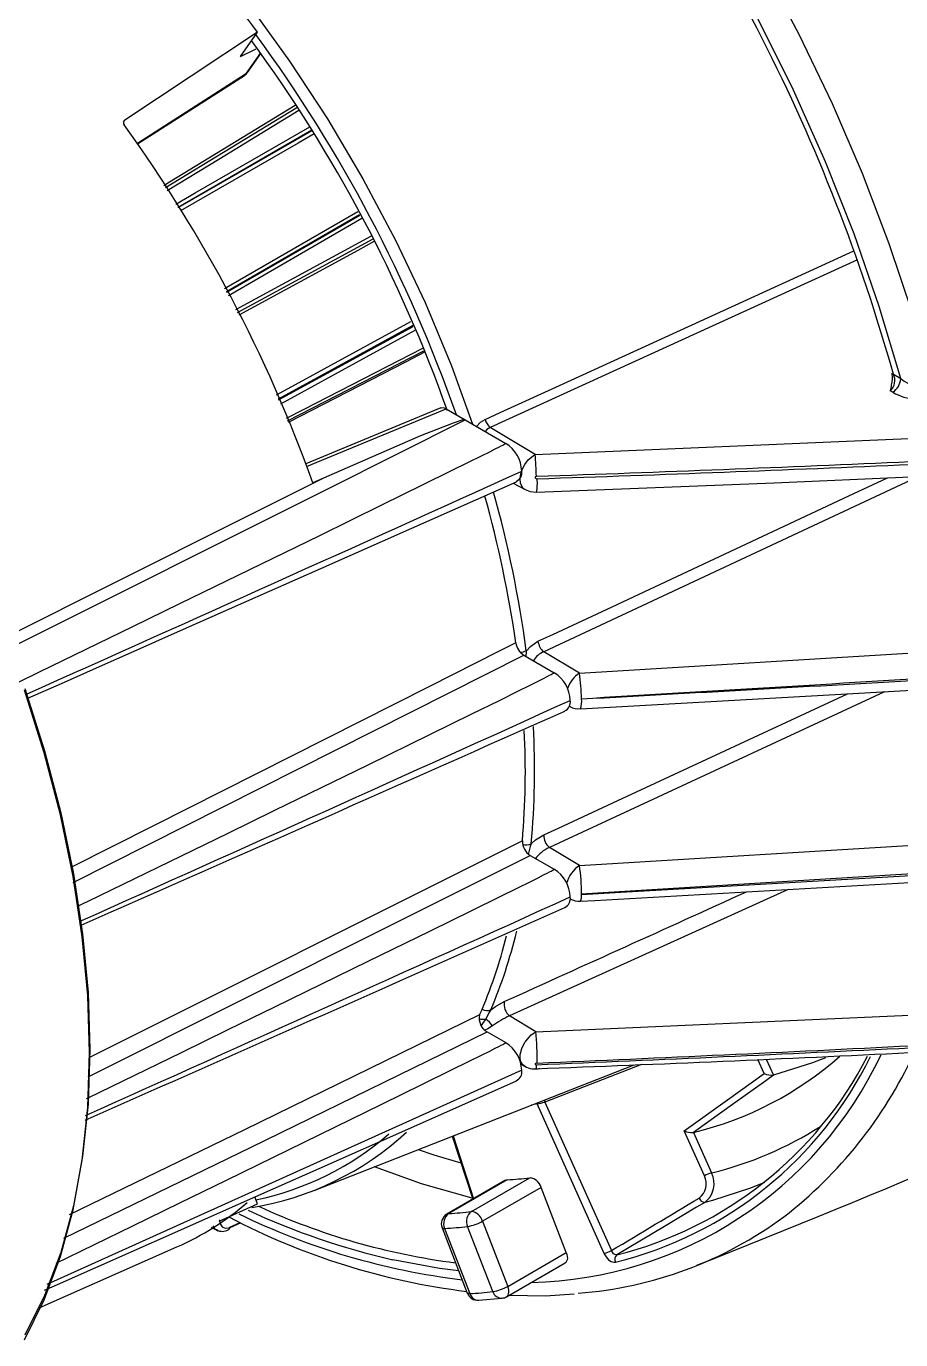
# Model space of a CAD drawing. Extents: x 6 to 134, y 1 to 99.
# Drawn here: x 14.173 to 16.499, y 8.355 to 11.847 of the extents above; entities that cross this region are included whole.
import ezdxf

# ---------------------------------------------------------------- set-up
doc = ezdxf.new("R2010")
doc.units = 0
doc.header["$MEASUREMENT"] = 0
doc.layers.add('OBJECT', color=7, linetype='CONTINUOUS')

msp = doc.modelspace()

# ---------------------------------------------------------------- linework, layer by layer
at = {"layer": 'OBJECT'}
for p, q in [((14.7883, 11.8315), (14.4351, 11.5977)), ((14.7427, 11.7666), (14.7883, 11.8315)), ((14.7962, 11.7765), (14.7562, 11.7196)), ((14.7617, 11.7248), (14.7971, 11.7752)), ((14.7562, 11.7196), (14.4688, 11.5359)), ((14.4692, 11.5352), (14.7533, 11.7168)), ((14.8926, 11.6306), (14.5435, 11.4174)), ((14.4322, 11.5935), (14.4351, 11.5977)), ((14.933, 11.5709), (14.5772, 11.3658)), ((14.5776, 11.3652), (14.9333, 11.5703)), ((15.0599, 11.3458), (14.7059, 11.1411)), ((14.7062, 11.1405), (15.0602, 11.3452)), ((14.7351, 11.0861), (15.0956, 11.2825)), ((16.3833, 11.2265), (15.4072, 10.7804)), ((15.201, 11.0514), (14.8436, 10.8561)), ((14.8445, 10.854), (15.2019, 11.0493)), ((14.868, 10.7981), (15.2309, 10.9849)), ((16.4793, 10.9222), (16.4986, 10.9106)), ((16.4773, 10.8742), (16.4709, 10.8781)), ((15.29, 10.8299), (15.3401, 10.801)), ((15.3401, 10.801), (15.4484, 10.7385)), ((15.4072, 10.7804), (15.4071, 10.7804)), ((15.5264, 10.7092), (15.4072, 10.7804)), ((15.5264, 10.7092), (16.5206, 10.7514)), ((15.5264, 10.7091), (15.5264, 10.7092)), ((14.9635, 10.6458), (14.9356, 10.6334)), ((15.4682, 10.6328), (15.4999, 10.6154)), ((16.5406, 10.6479), (15.5492, 10.1844)), ((14.2985, 9.5713), (15.4961, 10.1756)), ((15.4961, 10.1756), (15.5774, 10.1286)), ((15.6444, 10.1275), (15.5492, 10.1844)), ((15.6444, 10.1275), (16.6133, 10.1866)), ((16.4554, 10.0783), (15.5645, 9.6641)), ((15.6474, 10.0325), (16.6166, 10.0875)), ((15.617, 10.0399), (15.6189, 10.0388)), ((15.6445, 9.6163), (16.6137, 9.6752)), ((15.5137, 9.6429), (15.5774, 9.606)), ((15.6445, 9.6163), (15.5645, 9.6641)), ((16.1995, 9.5526), (15.4584, 9.2162)), ((15.5284, 9.1744), (15.4584, 9.2162)), ((15.5284, 9.1744), (16.5223, 9.2185)), ((15.3986, 9.174), (15.4484, 9.1452)), ((14.9385, 8.7525), (15.79, 9.0864)), ((15.4884, 9.088), (15.4985, 9.0825)), ((15.8089, 9.0873), (15.5519, 8.9871)), ((16.1355, 9.0628), (16.1186, 9.1006)), ((16.1407, 9.1015), (16.1601, 9.0584)), ((15.4908, 9.0717), (14.2284, 8.5023)), ((16.1601, 9.0584), (16.1604, 9.0585)), ((15.5315, 8.9823), (15.5163, 8.9791)), ((15.5315, 8.9823), (15.5303, 8.9846)), ((15.7102, 8.5845), (15.5315, 8.9823)), ((15.5519, 8.9871), (15.7292, 8.5924)), ((15.9764, 8.7909), (15.9226, 8.9106)), ((15.9472, 8.9062), (15.9954, 8.7989)), ((15.9475, 8.9062), (15.9472, 8.9062)), ((15.3055, 8.8964), (15.3604, 8.7288)), ((15.3083, 8.8975), (15.363, 8.7304)), ((15.4476, 8.7792), (15.292, 8.6894)), ((15.4523, 8.7805), (15.2967, 8.6907)), ((15.3573, 8.6962), (15.5128, 8.786)), ((14.7883, 8.7164), (14.7811, 8.7349)), ((15.5422, 8.7603), (15.3866, 8.6705)), ((15.6093, 8.5871), (15.5422, 8.7603)), ((14.6867, 8.6706), (14.7883, 8.7164)), ((15.9982, 8.7259), (15.9775, 8.7205)), ((14.7437, 8.6661), (14.7145, 8.6528)), ((14.715, 8.6546), (14.7421, 8.667)), ((15.3866, 8.6705), (15.4538, 8.4973)), ((14.6653, 8.6544), (14.683, 8.6452)), ((15.279, 8.6525), (15.3462, 8.4794)), ((15.2858, 8.6511), (15.353, 8.478)), ((15.4142, 8.4834), (15.347, 8.6566)), ((14.2074, 8.44), (14.5742, 8.6023)), ((15.4504, 8.4697), (15.606, 8.5595)), ((15.4538, 8.4973), (15.6093, 8.5871)), ((15.3761, 8.4603), (15.4389, 8.4659))]:
    msp.add_line(p, q, dxfattribs=at)
at = {"layer": 'OBJECT', "flags": 128}
for points in [[(14.7243, 13.5876), (14.8685, 13.4876), (15.0113, 13.3771), (15.1522, 13.2565), (15.2904, 13.1265), (15.4254, 12.9876), (15.5564, 12.8405), (15.6829, 12.6858), (15.8043, 12.5244), (15.92, 12.3569), (16.0295, 12.1841), (16.1323, 12.0068), (16.2279, 11.8259), (16.3159, 11.6421), (16.3958, 11.4564), (16.4673, 11.2696), (16.53, 11.0825), (16.5837, 10.8961)], [(16.4986, 10.9106), (16.4416, 11.1027), (16.3748, 11.2953), (16.2987, 11.4873), (16.2136, 11.6779), (16.1199, 11.866), (16.0182, 12.0507), (15.9089, 12.2311), (15.7927, 12.4061), (15.67, 12.575), (15.5416, 12.7367), (15.4081, 12.8907), (15.2702, 13.0359), (15.1286, 13.1717), (14.984, 13.2974), (14.8371, 13.4123), (14.6888, 13.5159)], [(14.0311, 12.6178), (14.1607, 12.5233), (14.2885, 12.4181), (14.4138, 12.3027), (14.5356, 12.1778), (14.6534, 12.0444), (14.7663, 11.9031), (14.8735, 11.755), (14.9745, 11.6009), (15.0686, 11.4418), (15.1552, 11.2788), (15.2337, 11.1128), (15.3037, 10.945), (15.3602, 10.7894)], [(14.7427, 11.7666), (14.783, 11.7868), (14.7844, 11.7875)], [(14.7533, 11.7168), (14.7539, 11.7171), (14.7562, 11.7196)], [(14.7617, 11.7248), (14.7598, 11.7225), (14.7562, 11.7196)], [(14.5391, 11.4241), (14.5547, 11.4337), (14.888, 11.6372)], [(14.8978, 11.6231), (14.6853, 11.4933), (14.5485, 11.4098)], [(14.5713, 11.3748), (14.6226, 11.4043), (14.9275, 11.5801)], [(14.9385, 11.5611), (14.896, 11.5365), (14.5834, 11.3563)], [(14.7009, 11.1505), (14.7174, 11.1601), (15.0547, 11.355)], [(15.0655, 11.3359), (14.8506, 11.2116), (14.7112, 11.131)], [(14.7308, 11.0942), (14.7828, 11.1225), (15.0911, 11.2905)], [(15.0995, 11.2756), (15.0553, 11.2515), (14.7389, 11.0791)], [(15.3935, 10.802), (15.4332, 10.8202), (15.5916, 10.8926), (16.2253, 11.1825), (16.3743, 11.2507)], [(14.839, 10.8672), (14.8506, 10.8736), (15.1961, 11.0623)], [(15.2069, 11.0383), (14.9854, 10.9173), (14.8492, 10.8428)], [(14.865, 10.8051), (14.912, 10.8293), (15.2278, 10.9918)], [(15.2327, 10.981), (15.1832, 10.9556), (14.8696, 10.7942)], [(15.2754, 10.8325), (14.9164, 10.6839), (14.916, 10.6837)], [(14.9188, 10.677), (15.0814, 10.744), (15.29, 10.8299)], [(15.29, 10.8299), (15.2828, 10.8326), (15.2765, 10.8322), (15.2757, 10.8317)], [(14.1269, 10.1933), (14.9751, 10.618), (15.3401, 10.801)], [(15.3401, 10.801), (15.3398, 10.8011), (15.3392, 10.8012), (15.3375, 10.8011), (15.3312, 10.7998), (15.3083, 10.7923), (15.2219, 10.7582), (14.9635, 10.6458)], [(15.3708, 10.7832), (15.3814, 10.7947), (15.3935, 10.802)], [(15.4071, 10.7804), (15.3984, 10.7754), (15.3936, 10.7701)], [(14.1531, 10.104), (14.2087, 10.131), (14.4572, 10.2518), (14.5814, 10.3123), (14.7056, 10.3728), (14.9537, 10.4939), (15.119, 10.5748), (15.2291, 10.6289), (15.3025, 10.665), (15.3513, 10.6892), (15.3839, 10.7054), (15.4056, 10.7162), (15.42, 10.7235), (15.4296, 10.7284), (15.436, 10.7316), (15.4402, 10.7338), (15.443, 10.7353), (15.4449, 10.7363), (15.4461, 10.737), (15.4469, 10.7374), (15.4474, 10.7378), (15.4478, 10.738), (15.448, 10.7381), (15.4482, 10.7382), (15.4483, 10.7383), (15.4483, 10.7383), (15.4484, 10.7384), (15.4484, 10.7384), (15.4484, 10.7384), (15.4484, 10.7384), (15.4484, 10.7384), (15.4484, 10.7385), (15.4484, 10.7385), (15.4484, 10.7385)], [(15.5003, 10.616), (15.4965, 10.6177), (15.4931, 10.6212), (15.4878, 10.6327), (15.4867, 10.6451), (15.4885, 10.6574), (15.4928, 10.6705), (15.4988, 10.6819), (15.5083, 10.6946), (15.5221, 10.7065), (15.5264, 10.7091)], [(15.5298, 10.6509), (15.5293, 10.6508), (15.528, 10.6505), (15.5271, 10.6499), (15.5266, 10.6493), (15.5264, 10.6485), (15.5264, 10.6477), (15.5268, 10.6468), (15.5276, 10.6458), (15.5294, 10.6448), (15.5317, 10.6444)], [(14.9635, 10.6458), (14.9174, 10.6228), (14.7333, 10.5305), (14.1097, 10.2179)], [(14.1776, 10.0607), (14.2667, 10.1002), (14.3677, 10.1449), (14.4526, 10.1826), (14.5838, 10.2407), (14.7518, 10.3152), (14.9566, 10.406), (15.1982, 10.5131), (15.4765, 10.6365)], [(15.5002, 10.6157), (15.5132, 10.6101), (15.5303, 10.609)], [(15.5303, 10.6083), (16.1621, 10.6335), (16.5246, 10.6496)], [(15.5341, 10.2123), (15.5735, 10.2307), (15.731, 10.3043), (16.3609, 10.5989), (16.4635, 10.6469)], [(15.4751, 10.2079), (15.4293, 10.1847), (15.2457, 10.0921), (14.5115, 9.7216), (14.2915, 9.6106)], [(15.5031, 10.1873), (15.514, 10.1988), (15.5341, 10.2123)], [(15.5031, 10.1873), (15.5027, 10.1847), (15.5019, 10.1722)], [(14.31, 9.5077), (14.3377, 9.5212), (14.5863, 9.642), (14.7105, 9.7025), (14.8346, 9.763), (15.0827, 9.8841), (15.248, 9.965), (15.3581, 10.019), (15.4315, 10.0552), (15.4804, 10.0794), (15.5129, 10.0956), (15.5346, 10.1064), (15.549, 10.1137), (15.5586, 10.1185), (15.565, 10.1218), (15.5692, 10.124), (15.572, 10.1255), (15.5739, 10.1265), (15.5751, 10.1272), (15.5759, 10.1276), (15.5765, 10.1279), (15.5768, 10.1281), (15.577, 10.1283), (15.5772, 10.1284), (15.5773, 10.1285), (15.5774, 10.1285), (15.5774, 10.1285), (15.5774, 10.1286), (15.5774, 10.1286), (15.5774, 10.1286), (15.5774, 10.1286), (15.5774, 10.1286), (15.5774, 10.1286), (15.5774, 10.1286)], [(14.1684, 8.3554), (14.2207, 8.4614), (14.264, 8.5768), (14.2978, 8.7009), (14.3222, 8.8332), (14.3368, 8.9727), (14.3417, 9.1187), (14.3368, 9.2704), (14.3222, 9.4269), (14.2978, 9.5872), (14.264, 9.7505), (14.2207, 9.9158), (14.1684, 10.0822)], [(14.17, 10.0868), (14.2222, 9.9211), (14.2652, 9.7565), (14.2989, 9.5939), (14.3232, 9.4342), (14.3378, 9.2784), (14.3427, 9.1274), (14.3378, 8.9819), (14.3232, 8.843), (14.2989, 8.7113), (14.2652, 8.5876), (14.2222, 8.4727), (14.17, 8.3672)], [(15.5492, 9.6974), (15.5886, 9.7158), (15.7464, 9.7891), (16.3569, 10.0727)], [(15.6497, 10.0596), (15.6496, 10.0596), (15.6495, 10.0596), (15.6494, 10.0596), (15.6493, 10.0595), (15.6493, 10.0594), (15.6493, 10.0593), (15.6493, 10.0593), (15.6493, 10.0592), (15.6494, 10.0591), (15.6496, 10.059), (15.6498, 10.059)], [(15.4925, 9.6819), (15.4465, 9.6589), (15.2623, 9.5667), (14.5256, 9.1982), (14.3412, 9.106)], [(15.5159, 9.6737), (15.5134, 9.6665), (15.5083, 9.6455)], [(15.5159, 9.6737), (15.5277, 9.6841), (15.5492, 9.6974)], [(14.3376, 9.0542), (15.1484, 9.46), (15.5137, 9.6429)], [(14.3337, 8.9967), (14.3377, 8.9986), (14.5863, 9.1194), (14.7105, 9.1799), (14.8346, 9.2404), (15.0827, 9.3615), (15.248, 9.4424), (15.3581, 9.4965), (15.4315, 9.5326), (15.4804, 9.5568), (15.5129, 9.573), (15.5346, 9.5838), (15.549, 9.5911), (15.5586, 9.5959), (15.565, 9.5992), (15.5692, 9.6014), (15.572, 9.6029), (15.5739, 9.6039), (15.5751, 9.6046), (15.5759, 9.605), (15.5765, 9.6053), (15.5768, 9.6056), (15.577, 9.6057), (15.5772, 9.6058), (15.5773, 9.6059), (15.5774, 9.6059), (15.5774, 9.606), (15.5774, 9.606), (15.5774, 9.606), (15.5774, 9.606), (15.5774, 9.606), (15.5774, 9.606), (15.5774, 9.606), (15.5774, 9.606)], [(15.6474, 9.5212), (15.6853, 9.5233), (16.6162, 9.5764)], [(15.6497, 9.5394), (15.7541, 9.5454), (16.172, 9.5694), (16.6186, 9.5952)], [(16.619, 9.5996), (16.5145, 9.5932), (16.0967, 9.5674), (15.6498, 9.5399)], [(15.6498, 9.5399), (15.6496, 9.5399), (15.6495, 9.5399), (15.6493, 9.5398), (15.6493, 9.5397), (15.6493, 9.5396), (15.6493, 9.5396), (15.6493, 9.5395), (15.6494, 9.5394), (15.6495, 9.5394), (15.6497, 9.5394)], [(15.4085, 9.2325), (15.4214, 9.2416), (15.4442, 9.2543)], [(15.3789, 9.219), (14.7534, 8.9138), (14.2878, 8.6871)], [(15.4085, 9.2325), (15.4035, 9.2248), (15.395, 9.2078)], [(15.395, 9.2078), (15.3882, 9.199), (15.3831, 9.1911)], [(15.4131, 9.1896), (15.4011, 9.1822), (15.3931, 9.1782)], [(14.2737, 8.6251), (14.7713, 8.8675), (15.3986, 9.174)], [(15.4987, 9.0828), (15.4938, 9.0861), (15.4889, 9.0941), (15.4868, 9.1032), (15.4871, 9.1137), (15.4912, 9.1297), (15.4995, 9.1463), (15.5015, 9.1494), (15.5159, 9.1656), (15.5284, 9.1744)], [(14.2529, 8.5592), (14.4572, 8.6586), (14.5814, 8.719), (14.7056, 8.7795), (14.9537, 8.9006), (15.119, 8.9815), (15.2291, 9.0356), (15.3025, 9.0718), (15.3513, 9.0959), (15.3839, 9.1121), (15.4056, 9.123), (15.42, 9.1302), (15.4296, 9.1351), (15.436, 9.1384), (15.4402, 9.1406), (15.443, 9.142), (15.4449, 9.143), (15.4461, 9.1437), (15.4469, 9.1442), (15.4474, 9.1445), (15.4478, 9.1447), (15.448, 9.1448), (15.4482, 9.1449), (15.4483, 9.145), (15.4483, 9.1451), (15.4484, 9.1451), (15.4484, 9.1451), (15.4484, 9.1452), (15.4484, 9.1452), (15.4484, 9.1452), (15.4484, 9.1452), (15.4484, 9.1452), (15.4484, 9.1452)], [(15.5317, 9.0908), (15.5304, 9.0906), (15.5282, 9.0899), (15.5273, 9.0894), (15.5266, 9.0887), (15.5264, 9.0882), (15.5264, 9.0877), (15.5267, 9.0872), (15.5273, 9.0868), (15.5282, 9.0866), (15.5296, 9.0865)], [(15.5296, 9.0865), (15.5291, 9.0786), (15.5284, 9.0756), (15.5282, 9.0758)], [(16.2983, 9.1049), (16.2644, 9.0912), (16.1604, 9.0585)], [(15.9226, 8.9106), (16.0382, 8.9932), (16.1355, 9.0628)], [(16.1604, 9.0585), (16.1399, 9.0438), (16.0578, 8.9851), (15.9475, 8.9062)], [(14.2218, 8.4871), (14.2568, 8.5025), (14.3585, 8.5476), (14.4441, 8.5856), (14.5764, 8.6442), (14.7458, 8.7193), (14.9523, 8.8109), (15.1959, 8.9189), (15.4765, 9.0433)], [(15.2156, 8.8612), (15.2569, 8.8472), (15.3287, 8.8254)], [(15.3594, 8.7317), (15.2245, 8.77), (15.099, 8.8155)], [(15.4476, 8.7792), (15.4488, 8.7798), (15.4523, 8.7805)], [(16.1366, 8.7738), (16.0989, 8.7585), (15.9982, 8.7259)], [(15.9775, 8.7205), (15.956, 8.7077), (15.8702, 8.6564), (15.7441, 8.581)], [(14.6876, 8.6745), (14.6891, 8.6635), (14.6941, 8.6558), (14.702, 8.6523), (14.7118, 8.6533), (14.715, 8.6546)], [(15.2967, 8.6907), (15.2933, 8.69), (15.292, 8.6894)], [(14.6801, 8.6476), (14.6756, 8.6496), (14.6701, 8.658)], [(15.279, 8.6525), (15.2791, 8.6523), (15.2804, 8.6514), (15.2826, 8.651), (15.2858, 8.6511)], [(15.7441, 8.581), (15.7437, 8.5809), (15.7421, 8.5808), (15.7385, 8.5818), (15.735, 8.5842), (15.7318, 8.5879), (15.7292, 8.5924)], [(15.3233, 8.5385), (15.2719, 8.545), (15.1481, 8.5679)], [(15.6093, 8.5871), (15.611, 8.5818), (15.612, 8.5767), (15.6122, 8.5718), (15.6115, 8.5675), (15.6101, 8.5639), (15.608, 8.561), (15.606, 8.5595)], [(15.7102, 8.5845), (15.7103, 8.5841), (15.7154, 8.5754), (15.7219, 8.5682), (15.729, 8.5632), (15.7359, 8.5612), (15.7391, 8.5613), (15.7398, 8.5614)], [(15.4504, 8.4697), (15.4524, 8.4712), (15.4545, 8.4741), (15.4559, 8.4777), (15.4566, 8.482), (15.4564, 8.4869), (15.4555, 8.492), (15.4538, 8.4973)], [(15.353, 8.478), (15.3498, 8.4779), (15.3475, 8.4783), (15.3463, 8.4791), (15.3462, 8.4794)], [(15.458, 8.4741), (15.5542, 8.4721), (15.63, 8.4777)]]:
    msp.add_lwpolyline(points, dxfattribs=at)
at = {"layer": 'OBJECT'}
for centre, radius, start, end in [((11.76, 9.5919), 4.9032, 15.7415, 38.1777), ((11.776, 9.6289), 3.7317, 36.1737, 41.4155), ((11.6693, 9.5374), 3.8459, 19.5598, 36.2062), ((11.624, 9.512), 3.9163, 19.4185, 36.2067), ((14.7372, 11.742), 0.03, 302.5821, 324.8993), ((14.4405, 11.5908), 0.00874, 128.1939, 219.5066), ((11.2997, 9.3246), 3.8643, 19.7974, 35.8036), ((16.4459, 10.9057), 0.0372, 312.1543, 26.3035), ((16.433, 10.911), 0.0442, 337.6399, 17.3755), ((16.479, 10.9263), 0.00411, 209.9405, 273.6509), ((16.4518, 10.9136), 0.0469, 302.9821, 356.3245), ((16.5541, 10.979), 0.0881, 230.9654, 289.6785), ((16.3401, 10.9149), 0.1359, 344.3005, 351.1656), ((16.5462, 10.9959), 0.1398, 240.5104, 293.1072), ((15.4366, 10.814), 0.0447, 195.5808, 228.8092), ((15.4, 10.6615), 0.0909, 2.1844, 57.8155), ((14.6945, 10.6326), 0.8355, 1.251, 5.2543), ((11.9784, 113.4835), 102.8939, 271.977969, 272.532392), ((-92.4206, 248.4027), 261.0826, 294.09688, 294.413756), ((15.466, 10.6604), 0.0252, 293.5476, 10.4555), ((12.1309, 112.1779), 101.5905, 271.918401, 272.479814), ((15.4007, 10.6314), 0.1317, 349.8647, 5.6686), ((12.4282, 9.769), 3.0784, 8.1962, 15.622), ((12.4597, 9.7778), 3.0708, 7.6622, 15.7006), ((15.5211, 10.2147), 0.0464, 188.492, 237.4462), ((15.5784, 10.2183), 0.0447, 187.7084, 229.289), ((15.4834, 10.2307), 0.0477, 274.5341, 294.3637), ((15.5691, 10.135), 0.0532, 111.9064, 151.4636), ((15.529, 10.0517), 0.0909, 2.1844, 57.8155), ((15.6865, 10.0615), 0.0783, 122.4921, 161.058), ((15.1318, 10.0537), 0.5179, 0.6568, 8.1951), ((-34.4867, 852.2729), 843.7042, 273.4067583, 273.472675), ((-25.0858, 749.7983), 740.8601, 273.1519508, 273.2270255), ((15.5962, 10.0503), 0.0542, 340.7273, 9.2632), ((-123.2046, 316.3321), 336.2704, 294.139627, 294.383098), ((-136.7209, 352.476), 374.7997, 293.765125, 293.980189), ((15.595, 10.0506), 0.0252, 293.5479, 10.4553), ((15.6405, 10.0697), 0.0372, 234.9231, 280.6512), ((13.3935, 9.8651), 2.107, 355.0136, 2.9964), ((13.4115, 9.8691), 2.1135, 354.6953, 3.1639), ((4.2903, 38.0522), 31.722, 291.57754, 297.31412), ((15.5372, 9.6809), 0.0447, 178.6343, 238.2402), ((15.5026, 9.7072), 0.036, 254.9705, 291.7459), ((15.5928, 9.6972), 0.0436, 179.7206, 229.5398), ((15.6036, 9.5762), 0.0961, 114.0101, 143.7133), ((15.529, 9.5291), 0.0909, 2.1844, 57.8156), ((15.6884, 9.5484), 0.0808, 122.8796, 165.5713), ((15.1289, 9.5424), 0.5208, 359.7272, 8.1512), ((-198.2492, 481.6527), 518.4835, 294.34002, 294.418206), ((15.617, 9.5343), 0.0331, 336.7389, 8.8719), ((-219.7218, 539.1619), 579.5828, 293.8176862, 293.9556147), ((-195.4756, 476.0463), 512.0511, 294.188311, 294.346553), ((15.595, 9.528), 0.0252, 293.5478, 10.4554), ((15.6422, 9.5635), 0.0424, 236.9521, 277.0401), ((14.1966, 9.7396), 1.2918, 336.2349, 346.0992), ((14.195, 9.7489), 1.3188, 336.9468, 346.506), ((15.4846, 9.2476), 0.0409, 170.6282, 230.2112), ((15.4184, 9.2094), 0.0406, 166.365, 240.8701), ((15.3988, 9.2596), 0.0288, 242.4075, 289.6083), ((15.3892, 9.2496), 0.0422, 253.6919, 277.9074), ((15.3471, 9.1423), 0.0812, 35.603, 53.82), ((15.5386, 9.0278), 0.2047, 113.0682, 127.8056), ((14.7716, 9.1023), 0.7602, 359.1328, 5.4432), ((15.4, 9.0682), 0.0909, 2.1843, 57.8157), ((12.2842, 95.85), 86.8348, 272.140977, 272.797931), ((10.2041, 137.6212), 128.645, 272.372514, 272.816154), ((9.8442, 142.2385), 133.2691, 272.445948, 272.874056), ((15.4698, 9.6093), 1.1727, 307.7631, 335.0261), ((15.5263, 9.1313), 0.0559, 240.4103, 283.4405), ((15.4924, 9.5616), 1.0541, 271.3019, 334.8215), ((15.493, 9.5617), 1.0303, 283.8604, 333.92), ((15.4919, 9.5835), 1.0338, 284.1195, 332.6753), ((15.7297, 9.7995), 0.9195, 283.7028, 311.3255), ((15.466, 9.0671), 0.0252, 293.5477, 10.4554), ((16.1578, 9.116), 0.0577, 247.2723, 272.289), ((14.8214, 12.0973), 3.1949, 282.8419, 283.2186), ((15.5743, 8.9946), 0.0236, 184.8915, 198.754), ((14.6456, 9.4926), 0.7958, 279.203, 312.6131), ((15.9449, 8.9638), 0.0577, 247.2687, 272.2886), ((15.7674, 9.7356), 0.964, 283.678, 302.5147), ((14.6259, 9.4907), 0.7794, 281.7049, 310.9946), ((15.3876, 9.8454), 1.0668, 273.4768, 276.7422), ((15.5082, 8.7511), 0.0352, 15.1915, 82.4243), ((15.9344, 8.7697), 0.0471, 307.0043, 26.8162), ((16.0183, 8.7178), 0.0843, 105.7218, 119.769), ((15.9406, 8.7702), 0.0619, 306.5801, 27.625), ((15.9786, 8.7371), 0.0166, 197.5528, 266.2132), ((14.2666, 9.297), 0.7598, 293.8766, 310.596), ((15.591, 10.4891), 1.9716, 245.1828, 257.0173), ((15.547, 10.3565), 1.8116, 245.3304, 262.6405), ((15.232, 9.7556), 1.0668, 273.4768, 276.7422), ((15.3763, 8.6701), 0.0322, 126.0931, 204.804), ((15.3526, 8.6613), 0.0352, 15.1915, 82.4243), ((15.5728, 10.3245), 1.8547, 242.3349, 262.929), ((15.5529, 10.3573), 1.8554, 243.9561, 263.1723), ((15.307, 8.6634), 0.03, 119.9973, 201.2057), ((15.3161, 8.6641), 0.0329, 125.9468, 203.143), ((15.3295, 8.7698), 0.1145, 278.7777, 299.8906), ((15.5623, 9.5276), 1.0516, 274.3059, 306.5054), ((14.6949, 8.6725), 0.0291, 239.1688, 302.1112), ((14.7064, 8.6549), 0.00862, 299.3526, 357.9618), ((15.2204, 9.7278), 1.0786, 273.4764, 276.7426), ((15.6873, 8.6656), 0.0843, 285.7238, 299.7672), ((15.7535, 8.5687), 0.0155, 127.3351, 207.8952), ((15.3967, 8.5966), 0.1145, 278.7776, 299.8908), ((15.3742, 8.4902), 0.03, 201.2057, 273.5966), ((15.2807, 9.6309), 1.1552, 273.5847, 276.6343), ((15.3759, 8.484), 0.0237, 194.7219, 270.3638), ((15.4376, 8.4902), 0.0243, 196.0372, 273.1333), ((15.4354, 8.4957), 0.03, 276.6459, 299.9973)]:
    msp.add_arc(centre, radius, start, end, dxfattribs=at)
msp.add_ellipse((-81.8889, -43.7723), major_axis=(144.0462, 82.1193), ratio=0.023135, start_param=5.443732, end_param=5.445939, dxfattribs=at)

doc.saveas('drawing.dxf')
